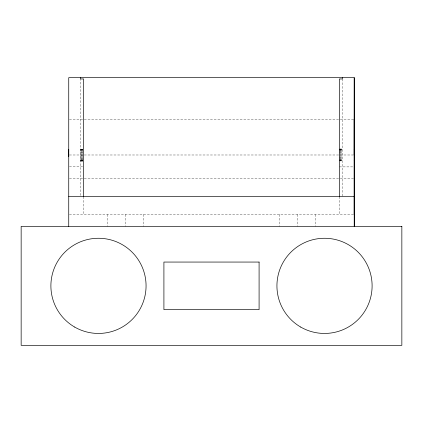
<?xml version="1.0" encoding="UTF-8"?>
<svg xmlns="http://www.w3.org/2000/svg" width="423" height="423" viewBox="0 0 423 423"><rect width="100%" height="100%" fill="white"/><g stroke="black" fill="none" stroke-linecap="round" stroke-linejoin="round"><path stroke-width="0.32" stroke-dasharray="2.12 1.59" d="M69.398 119.297L339.643 119.297M340.304 119.297L354.178 119.297M339.389 149.044L342.366 149.044M339.389 149.097L342.366 149.097M80.634 149.155L83.606 149.208M339.389 149.25L342.366 149.25M80.634 149.356L83.606 149.356M339.394 149.499L342.366 149.499M80.634 149.61L83.606 149.61M339.389 149.842L342.366 149.842M80.634 149.954L83.606 149.954M339.394 150.276L342.366 150.276M80.634 150.387L83.606 150.387M339.389 150.789L342.366 150.789M80.634 150.9L83.606 150.9M339.389 151.376L342.366 151.376M80.634 151.482L83.606 151.482M339.389 152.021L342.366 152.021M80.634 152.132L83.606 152.132M339.389 152.719L342.366 152.719M80.634 152.83L83.606 152.83M339.389 153.454L342.366 153.454M80.634 153.565L83.606 153.565M339.394 154.221L342.366 154.221M80.634 154.326L83.606 154.326M69.398 154.987L353.517 154.987M80.634 155.104L83.606 155.104M339.389 155.77L342.366 155.77M80.634 155.881L83.606 155.881M339.389 156.536L342.366 156.536M80.634 156.642L83.606 156.642M339.389 157.271L342.366 157.271M80.634 157.382L83.606 157.382M339.389 157.969L342.366 157.969M80.634 158.08L83.606 158.08M339.389 158.614L342.366 158.614M80.634 158.725L83.606 158.725M339.389 159.201L342.366 159.201M80.634 159.312L83.606 159.312M339.389 159.714L342.366 159.714M80.634 159.825L83.606 159.825M339.389 160.148L342.366 160.148M80.634 160.254L83.606 160.254M339.394 160.491L342.366 160.491M80.634 160.597L83.606 160.597M339.389 160.74L342.366 160.74M80.634 160.851L83.606 160.851M339.389 160.893L342.366 160.893M80.634 160.999L83.606 160.999M80.634 161.052L83.606 161.052M69.398 166.636L83.014 166.636M339.389 166.884L353.009 166.884M69.398 178.781L339.643 178.781M340.304 178.781L353.517 178.781M69.398 214.472L353.517 214.472M342.366 78.953L342.366 196.632M339.389 196.632L339.389 214.477M315.595 214.477L315.595 226.374M297.75 214.477L297.755 226.374M279.825 214.477L279.825 226.374M143.175 214.472L143.175 226.368M125.245 214.477L125.229 226.374M107.4 214.472L107.4 226.368M83.606 196.632L83.606 214.472M80.634 78.318L80.634 196.632"/><path stroke-width="0.63" d="M68.732 149.361L68.738 156.647M354.178 154.987L354.263 77.663L68.738 77.663L68.738 226.368M354.263 149.092L354.263 149.493M354.263 160.888L354.263 160.486M68.738 196.632L354.263 196.632L354.263 226.368L354.215 77.663M354.178 119.297L354.178 214.472M342.366 77.663L342.366 78.953L339.389 78.953L339.389 196.632M83.606 196.632L83.606 78.953L80.634 78.953L80.634 77.663M401.85 226.368L21.15 226.368L21.15 345.337L401.85 345.337L401.85 226.368M259.088 262.059L163.913 262.059L163.913 309.647L259.088 309.647L259.088 262.059M300.727 327.069A47.588 47.588 0 0 0 372.108 285.853A47.588 47.588 0 0 0 300.727 244.642A47.588 47.588 0 0 0 300.727 327.069M74.686 327.069A47.588 47.588 0 0 0 146.067 285.853A47.588 47.588 0 0 0 74.686 244.642A47.588 47.588 0 0 0 74.686 327.069"/></g></svg>
